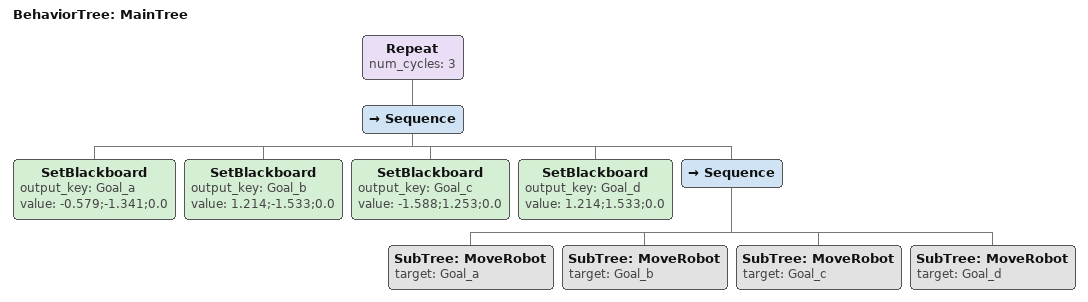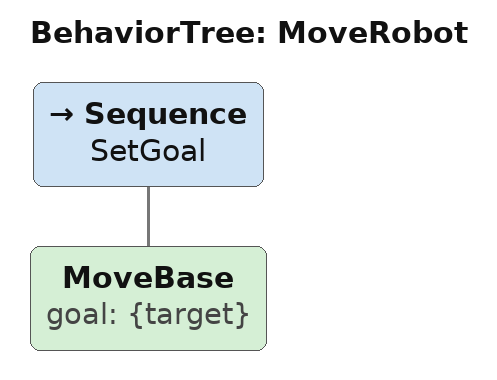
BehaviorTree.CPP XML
<root main_tree_to_execute = "MainTree">
    <BehaviorTree ID="MainTree">
        <Repeat num_cycles="3">
            <Sequence>
                <SetBlackboard output_key="Goal_a" value="-0.579;-1.341;0.0" />
                <SetBlackboard output_key="Goal_b" value="1.214;-1.533;0.0" />
                <SetBlackboard output_key="Goal_c" value="-1.588;1.253;0.0" />
		<SetBlackboard output_key="Goal_d" value="1.214;1.533;0.0" />
                <Sequence>
                    <SubTree ID="MoveRobot" target="Goal_a" />
                    <SubTree ID="MoveRobot" target="Goal_b" />
                    <SubTree ID="MoveRobot" target="Goal_c" />
		    <SubTree ID="MoveRobot" target="Goal_d" />
                </Sequence>
            </Sequence>
        </Repeat>
    </BehaviorTree>

    <BehaviorTree ID="MoveRobot">
        <Sequence name="SetGoal">
            <MoveBase goal="{target}" />
        </Sequence>
    </BehaviorTree>
</root>
